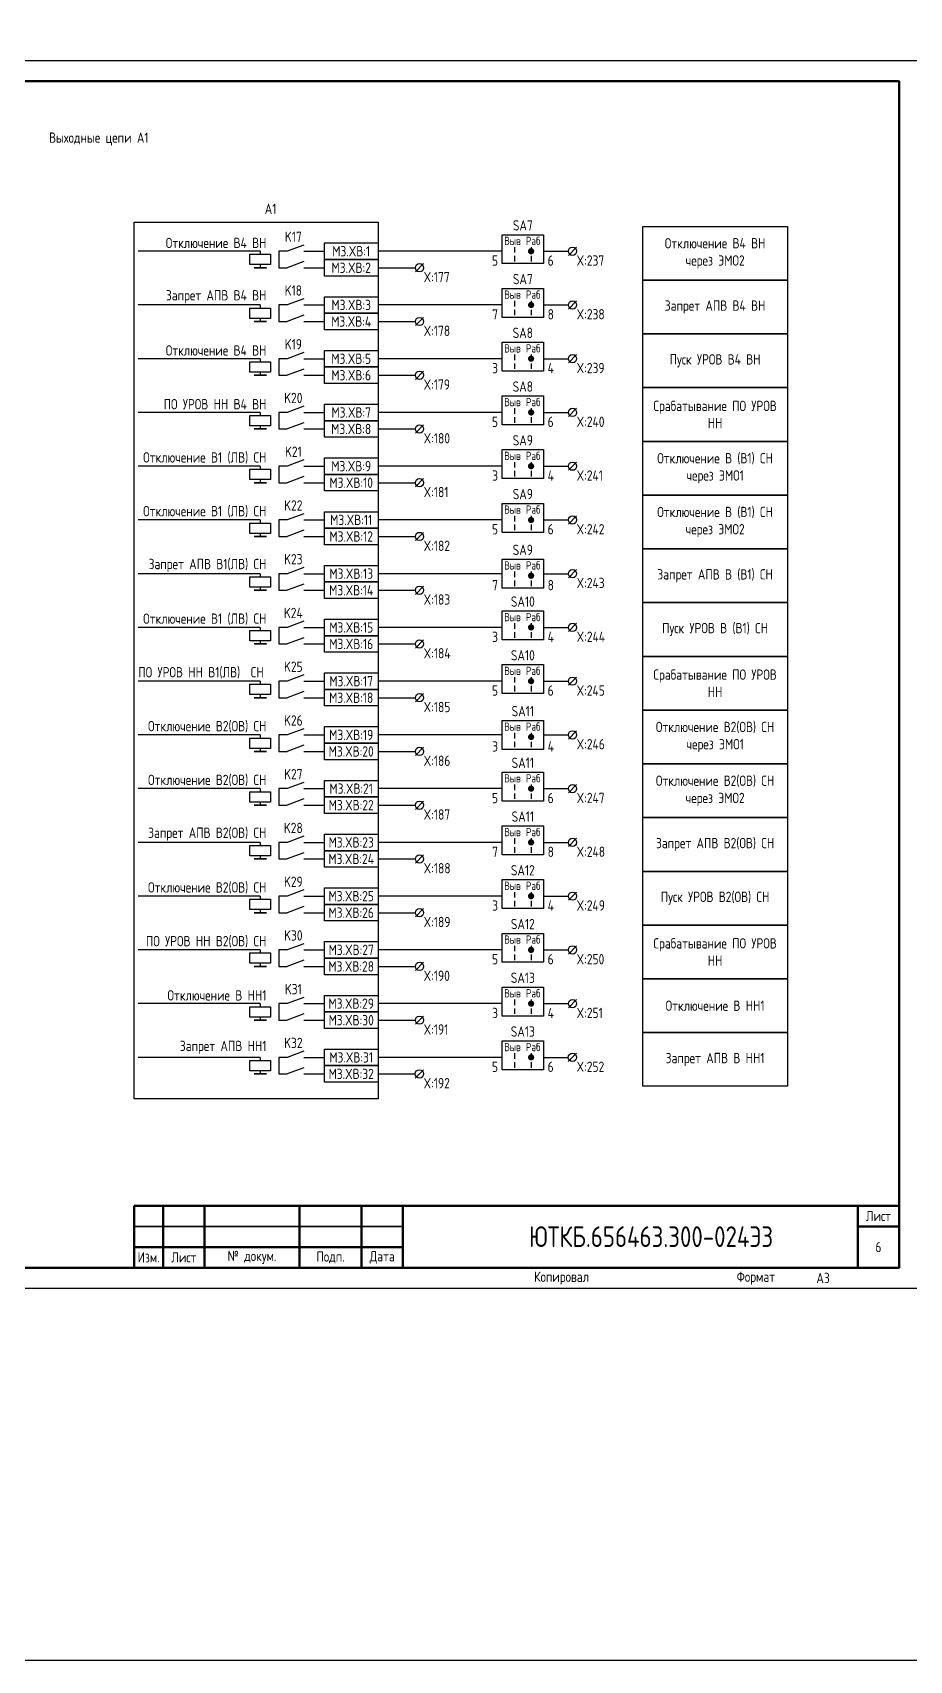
# Model space of a CAD drawing. Header units: millimetres. Extents: x -1244 to 6083, y -90 to 1191.
# Drawn here: x 2305.4 to 2517.5, y -90 to 303.8 of the extents above; entities that cross this region are included whole.
import ezdxf

# ---------------------------------------------------------------- set-up
doc = ezdxf.new("R2010")
doc.units = ezdxf.units.MM
doc.styles.add('Gost_type_A', font='GOST_0.TTF')

# ---------------------------------------------------------------- blocks, each defined once
blk = doc.blocks.new('Формат_А3')
blk.add_lwpolyline([(-420, 297), (0, 297), (0, 0), (-420, 0)], close=True)
at = {"lineweight": 50}
blk.add_lwpolyline([(-400, 292), (-5, 292), (-5, 5), (-400, 5)], close=True, dxfattribs=at)
blk = doc.blocks.new('Штамп малый нижний')
at = {"lineweight": 50}
for points in [[(-185, 15), (-178, 15), (-178, 5), (-185, 5)], [(-178, 15), (-168, 15), (-168, 5), (-178, 5)], [(-168, 15), (-145, 15), (-145, 5), (-168, 5)], [(-145, 15), (-130, 15), (-130, 5), (-145, 5)], [(-130, 15), (-120, 15), (-120, 5), (-130, 5)], [(-120, 15), (-10, 15), (-10, 0), (-120, 0)], [(-10, 15), (0, 15), (0, 10), (-10, 10)], [(-10, 10), (0, 10), (0, 0), (-10, 0)], [(-185, 5), (-178, 5), (-178, 0), (-185, 0)], [(-178, 5), (-168, 5), (-168, 0), (-178, 0)], [(-168, 5), (-145, 5), (-145, 0), (-168, 0)], [(-145, 5), (-130, 5), (-130, 0), (-145, 0)], [(-130, 5), (-120, 5), (-120, 0), (-130, 0)]]:
    blk.add_lwpolyline(points, close=True, dxfattribs=at)
for points in [[(-185, 15), (-178, 15), (-178, 10), (-185, 10)], [(-178, 15), (-168, 15), (-168, 10), (-178, 10)], [(-168, 15), (-145, 15), (-145, 10), (-168, 10)], [(-145, 15), (-130, 15), (-130, 10), (-145, 10)], [(-130, 15), (-120, 15), (-120, 10), (-130, 10)], [(-185, 10), (-178, 10), (-178, 5), (-185, 5)], [(-178, 10), (-168, 10), (-168, 5), (-178, 5)], [(-168, 10), (-145, 10), (-145, 5), (-168, 5)], [(-145, 10), (-130, 10), (-130, 5), (-145, 5)], [(-130, 10), (-120, 10), (-120, 5), (-130, 5)]]:
    blk.add_lwpolyline(points, close=True)
at = {"char_height": 2.5, "style": 'Gost_type_A'}
for s, insert, width, attachment_point in [('Лист', (-5, 12.5), 10, 5), ('№ докум.', (-156.5, 2.5), 23, 5), ('Подп.', (-137.5, 2.5), 15, 5), ('Дата', (-125, 2.5), 10, 5), ('Изм.', (-181.5, 2.5), 7, 5), ('Лист', (-173, 2.5), 10, 5), ('Копировал', (-75, -2.53), 13.1202, 6), ('Формат', (-30, -2.53), 13.1202, 6)]:
    blk.add_mtext(s, dxfattribs=dict(at, insert=insert, width=width, attachment_point=attachment_point))
blk = doc.blocks.new('POINT')
at = {"const_width": 0.75}
blk.add_lwpolyline([(-0.375, 0, 1), (0.375, 0, 1)], format="xyb", close=True, dxfattribs=at)
blk = doc.blocks.new('Переключатель_положение')
for p, q in [((2, 1), (2, -0.34)), ((2, -1.14), (2, -2.49))]:
    blk.add_line(p, q)

msp = doc.modelspace()

# ---------------------------------------------------------------- linework, layer by layer
at = {"ltscale": 4.32}
for p, q in [((2371, 252.37), (2367, 250.87)), ((2371, 248.37), (2367, 246.87)), ((2371, 239.37), (2367, 237.87)), ((2371, 235.37), (2367, 233.87)), ((2371, 226.37), (2367, 224.87)), ((2371, 222.37), (2367, 220.87)), ((2371, 213.37), (2367, 211.87)), ((2371, 209.37), (2367, 207.87)), ((2371, 200.37), (2367, 198.87)), ((2371, 196.37), (2367, 194.87)), ((2371, 187.37), (2367, 185.87)), ((2371, 183.37), (2367, 181.87)), ((2371, 174.37), (2367, 172.87)), ((2371, 170.37), (2367, 168.87)), ((2371, 161.37), (2367, 159.87)), ((2371, 157.37), (2367, 155.87)), ((2371, 148.37), (2367, 146.87)), ((2371, 144.37), (2367, 142.87)), ((2371, 135.37), (2367, 133.87)), ((2371, 131.37), (2367, 129.87)), ((2371, 122.37), (2367, 120.87)), ((2371, 118.37), (2367, 116.87)), ((2371, 109.37), (2367, 107.87)), ((2371, 105.37), (2367, 103.87)), ((2371, 96.37), (2367, 94.87)), ((2371, 92.37), (2367, 90.87)), ((2371, 83.37), (2367, 81.87)), ((2371, 79.37), (2367, 77.87)), ((2371, 70.37), (2367, 68.87)), ((2371, 66.37), (2367, 64.87)), ((2371, 57.37), (2367, 55.87)), ((2371, 53.37), (2367, 51.87))]:
    msp.add_line(p, q, dxfattribs=at)
for p, q in [((2360.5, 250.87), (2331, 250.87)), ((2360.5, 250.87), (2360.5, 250.12)), ((2419, 250.87), (2389, 250.87)), ((2437.01, 251.87), (2435.01, 249.87)), ((2360.5, 247.62), (2360.5, 246.87)), ((2389, 246.87), (2398, 246.87)), ((2400.01, 247.87), (2398.01, 245.87)), ((2360.5, 237.87), (2331, 237.87)), ((2360.5, 237.87), (2360.5, 237.12)), ((2419, 237.87), (2389, 237.87)), ((2437.01, 238.87), (2435.01, 236.87)), ((2360.5, 234.62), (2360.5, 233.87)), ((2389, 233.87), (2398, 233.87)), ((2400.01, 234.87), (2398.01, 232.87)), ((2360.5, 224.87), (2331, 224.87)), ((2360.5, 224.87), (2360.5, 224.12)), ((2419, 224.87), (2389, 224.87)), ((2437.01, 225.87), (2435.01, 223.87)), ((2360.5, 221.62), (2360.5, 220.87)), ((2389, 220.87), (2398, 220.87)), ((2400.01, 221.87), (2398.01, 219.87)), ((2437.01, 212.87), (2435.01, 210.87)), ((2360.5, 211.87), (2331, 211.87)), ((2360.5, 211.87), (2360.5, 211.12)), ((2419, 211.87), (2389, 211.87)), ((2400.01, 208.87), (2398.01, 206.87)), ((2360.5, 208.62), (2360.5, 207.87)), ((2389, 207.87), (2398, 207.87)), ((2360.5, 198.87), (2331, 198.87)), ((2360.5, 198.87), (2360.5, 198.12)), ((2419, 198.87), (2389, 198.87)), ((2437.01, 199.87), (2435.01, 197.87)), ((2360.5, 195.62), (2360.5, 194.87)), ((2389, 194.87), (2398, 194.87)), ((2400.01, 195.87), (2398.01, 193.87)), ((2360.5, 185.87), (2331, 185.87)), ((2360.5, 185.87), (2360.5, 185.12)), ((2419, 185.87), (2389, 185.87)), ((2437.01, 186.87), (2435.01, 184.87)), ((2360.5, 182.62), (2360.5, 181.87)), ((2389, 181.87), (2398, 181.87)), ((2400.01, 182.87), (2398.01, 180.87)), ((2437.01, 173.87), (2435.01, 171.87)), ((2360.5, 172.87), (2331, 172.87)), ((2360.5, 172.87), (2360.5, 172.12)), ((2360.5, 169.62), (2360.5, 168.87)), ((2419, 172.87), (2389, 172.87)), ((2400.01, 169.87), (2398.01, 167.87)), ((2389, 168.87), (2398, 168.87)), ((2360.5, 159.87), (2331, 159.87)), ((2360.5, 159.87), (2360.5, 159.12)), ((2419, 159.87), (2389, 159.87)), ((2437.01, 160.87), (2435.01, 158.87)), ((2360.5, 156.62), (2360.5, 155.87)), ((2389, 155.87), (2398, 155.87)), ((2400.01, 156.87), (2398.01, 154.87)), ((2360.5, 146.87), (2331, 146.87)), ((2360.5, 146.87), (2360.5, 146.12)), ((2419, 146.87), (2389, 146.87)), ((2437.01, 147.87), (2435.01, 145.87)), ((2360.5, 143.62), (2360.5, 142.87)), ((2389, 142.87), (2398, 142.87)), ((2400.01, 143.87), (2398.01, 141.87)), ((2437.01, 134.87), (2435.01, 132.87)), ((2360.5, 133.87), (2331, 133.87)), ((2360.5, 133.87), (2360.5, 133.12)), ((2360.5, 130.62), (2360.5, 129.87)), ((2419, 133.87), (2389, 133.87)), ((2400.01, 130.87), (2398.01, 128.87)), ((2389, 129.87), (2398, 129.87)), ((2360.5, 120.87), (2331, 120.87)), ((2360.5, 120.87), (2360.5, 120.12)), ((2419, 120.87), (2389, 120.87)), ((2437.01, 121.87), (2435.01, 119.87)), ((2360.5, 117.62), (2360.5, 116.87)), ((2389, 116.87), (2398, 116.87)), ((2400.01, 117.87), (2398.01, 115.87)), ((2360.5, 107.87), (2331, 107.87)), ((2360.5, 107.87), (2360.5, 107.12)), ((2419, 107.87), (2389, 107.87)), ((2437.01, 108.87), (2435.01, 106.87)), ((2360.5, 104.62), (2360.5, 103.87)), ((2389, 103.87), (2398, 103.87)), ((2400.01, 104.87), (2398.01, 102.87)), ((2360.5, 94.87), (2331, 94.87)), ((2360.5, 94.87), (2360.5, 94.12)), ((2419, 94.87), (2389, 94.87)), ((2437.01, 95.87), (2435.01, 93.87)), ((2360.5, 91.62), (2360.5, 90.87)), ((2389, 90.87), (2398, 90.87)), ((2400.01, 91.87), (2398.01, 89.87)), ((2437.01, 82.87), (2435.01, 80.87)), ((2360.5, 81.87), (2331, 81.87)), ((2360.5, 81.87), (2360.5, 81.12)), ((2419, 81.87), (2389, 81.87)), ((2400.01, 78.87), (2398.01, 76.87)), ((2360.5, 78.62), (2360.5, 77.87)), ((2389, 77.87), (2398, 77.87)), ((2360.5, 68.87), (2331, 68.87)), ((2360.5, 68.87), (2360.5, 68.12)), ((2419, 68.87), (2389, 68.87)), ((2437.01, 69.87), (2435.01, 67.87)), ((2360.5, 65.62), (2360.5, 64.87)), ((2389, 64.87), (2398, 64.87)), ((2400.01, 65.87), (2398.01, 63.87)), ((2360.5, 55.87), (2331, 55.87)), ((2360.5, 55.87), (2360.5, 55.12)), ((2419, 55.87), (2389, 55.87)), ((2437, 56.87), (2435, 54.87)), ((2360.5, 52.62), (2360.5, 51.87)), ((2389, 51.87), (2398, 51.87)), ((2400, 52.87), (2398, 50.87))]:
    msp.add_line(p, q)
at = {"ltscale": 1.08}
for p, q in [((2367, 250.87), (2365, 250.87)), ((2365, 250.87), (2365, 246.87)), ((2371, 250.87), (2376, 250.87)), ((2365, 246.87), (2367, 246.87)), ((2371, 246.87), (2376, 246.87)), ((2367, 237.87), (2365, 237.87)), ((2365, 237.87), (2365, 233.87)), ((2371, 237.87), (2376, 237.87)), ((2365, 233.87), (2367, 233.87)), ((2371, 233.87), (2376, 233.87)), ((2367, 224.87), (2365, 224.87)), ((2365, 224.87), (2365, 220.87)), ((2371, 224.87), (2376, 224.87)), ((2365, 220.87), (2367, 220.87)), ((2371, 220.87), (2376, 220.87)), ((2367, 211.87), (2365, 211.87)), ((2365, 211.87), (2365, 207.87)), ((2371, 211.87), (2376, 211.87)), ((2365, 207.87), (2367, 207.87)), ((2371, 207.87), (2376, 207.87)), ((2367, 198.87), (2365, 198.87)), ((2365, 198.87), (2365, 194.87)), ((2371, 198.87), (2376, 198.87)), ((2365, 194.87), (2367, 194.87)), ((2371, 194.87), (2376, 194.87)), ((2367, 185.87), (2365, 185.87)), ((2365, 185.87), (2365, 181.87)), ((2371, 185.87), (2376, 185.87)), ((2365, 181.87), (2367, 181.87)), ((2371, 181.87), (2376, 181.87)), ((2367, 172.87), (2365, 172.87)), ((2365, 172.87), (2365, 168.87)), ((2371, 172.87), (2376, 172.87)), ((2365, 168.87), (2367, 168.87)), ((2371, 168.87), (2376, 168.87)), ((2367, 159.87), (2365, 159.87)), ((2365, 159.87), (2365, 155.87)), ((2371, 159.87), (2376, 159.87)), ((2365, 155.87), (2367, 155.87)), ((2371, 155.87), (2376, 155.87)), ((2367, 146.87), (2365, 146.87)), ((2365, 146.87), (2365, 142.87)), ((2371, 146.87), (2376, 146.87)), ((2365, 142.87), (2367, 142.87)), ((2371, 142.87), (2376, 142.87)), ((2367, 133.87), (2365, 133.87)), ((2365, 133.87), (2365, 129.87)), ((2371, 133.87), (2376, 133.87)), ((2365, 129.87), (2367, 129.87)), ((2371, 129.87), (2376, 129.87)), ((2367, 120.87), (2365, 120.87)), ((2365, 120.87), (2365, 116.87)), ((2371, 120.87), (2376, 120.87)), ((2365, 116.87), (2367, 116.87)), ((2371, 116.87), (2376, 116.87)), ((2367, 107.87), (2365, 107.87)), ((2365, 107.87), (2365, 103.87)), ((2371, 107.87), (2376, 107.87)), ((2365, 103.87), (2367, 103.87)), ((2371, 103.87), (2376, 103.87)), ((2367, 94.87), (2365, 94.87)), ((2365, 94.87), (2365, 90.87)), ((2371, 94.87), (2376, 94.87)), ((2365, 90.87), (2367, 90.87)), ((2371, 90.87), (2376, 90.87)), ((2367, 81.87), (2365, 81.87)), ((2365, 81.87), (2365, 77.87)), ((2371, 81.87), (2376, 81.87)), ((2365, 77.87), (2367, 77.87)), ((2371, 77.87), (2376, 77.87)), ((2367, 68.87), (2365, 68.87)), ((2365, 68.87), (2365, 64.87)), ((2371, 68.87), (2376, 68.87)), ((2365, 64.87), (2367, 64.87)), ((2371, 64.87), (2376, 64.87)), ((2367, 55.87), (2365, 55.87)), ((2365, 55.87), (2365, 51.87)), ((2371, 55.87), (2376, 55.87)), ((2365, 51.87), (2367, 51.87)), ((2371, 51.87), (2376, 51.87))]:
    msp.add_line(p, q, dxfattribs=at)
at = {"ltscale": 4}
for p, q in [((2429, 250.87), (2435.01, 250.87)), ((2429, 237.87), (2435.01, 237.87)), ((2429, 224.87), (2435.01, 224.87)), ((2429, 211.87), (2435.01, 211.87)), ((2429, 198.87), (2435.01, 198.87)), ((2429, 185.87), (2435.01, 185.87)), ((2429, 172.87), (2435.01, 172.87)), ((2429, 159.87), (2435.01, 159.87)), ((2429, 146.87), (2435.01, 146.87)), ((2429, 133.87), (2435.01, 133.87)), ((2429, 120.87), (2435.01, 120.87)), ((2429, 107.87), (2435.01, 107.87)), ((2429, 94.87), (2435.01, 94.87)), ((2429, 81.87), (2435.01, 81.87)), ((2429, 68.87), (2435.01, 68.87)), ((2429, 55.87), (2435, 55.87))]:
    msp.add_line(p, q, dxfattribs=at)
for points in [[(-1117.42, 586), (6083.28, 586), (6083.28, -90), (-1117.42, -90)], [(2330, 257.87), (2389, 257.87), (2389, 45.87), (2330, 45.87)], [(2453, 256.87), (2488, 256.87), (2488, 243.87), (2453, 243.87)], [(2376, 252.87), (2389, 252.87), (2389, 248.87), (2376, 248.87)], [(2419, 254.87), (2429, 254.87), (2429, 247.87), (2419, 247.87)], [(2363, 250.12), (2363, 247.62), (2358, 247.62), (2358, 250.12)], [(2376, 248.87), (2389, 248.87), (2389, 244.87), (2376, 244.87)], [(2362, 246.87), (2359, 246.87)], [(2419, 241.87), (2429, 241.87), (2429, 234.87), (2419, 234.87)], [(2453, 243.87), (2488, 243.87), (2488, 230.87), (2453, 230.87)], [(2363, 237.12), (2363, 234.62), (2358, 234.62), (2358, 237.12)], [(2376, 239.87), (2389, 239.87), (2389, 235.87), (2376, 235.87)], [(2362, 233.87), (2359, 233.87)], [(2376, 235.87), (2389, 235.87), (2389, 231.87), (2376, 231.87)], [(2419, 228.87), (2429, 228.87), (2429, 221.87), (2419, 221.87)], [(2453, 230.87), (2488, 230.87), (2488, 217.87), (2453, 217.87)], [(2376, 226.87), (2389, 226.87), (2389, 222.87), (2376, 222.87)], [(2363, 224.12), (2363, 221.62), (2358, 221.62), (2358, 224.12)], [(2362, 220.87), (2359, 220.87)], [(2376, 222.87), (2389, 222.87), (2389, 218.87), (2376, 218.87)], [(2453, 217.87), (2488, 217.87), (2488, 204.87), (2453, 204.87)], [(2376, 213.87), (2389, 213.87), (2389, 209.87), (2376, 209.87)], [(2419, 215.87), (2429, 215.87), (2429, 208.87), (2419, 208.87)], [(2363, 211.12), (2363, 208.62), (2358, 208.62), (2358, 211.12)], [(2376, 209.87), (2389, 209.87), (2389, 205.87), (2376, 205.87)], [(2362, 207.87), (2359, 207.87)], [(2453, 204.87), (2488, 204.87), (2488, 191.87), (2453, 191.87)], [(2376, 200.87), (2389, 200.87), (2389, 196.87), (2376, 196.87)], [(2419, 202.87), (2429, 202.87), (2429, 195.87), (2419, 195.87)], [(2363, 198.12), (2363, 195.62), (2358, 195.62), (2358, 198.12)], [(2362, 194.87), (2359, 194.87)], [(2376, 196.87), (2389, 196.87), (2389, 192.87), (2376, 192.87)], [(2419, 189.87), (2429, 189.87), (2429, 182.87), (2419, 182.87)], [(2453, 191.87), (2488, 191.87), (2488, 178.87), (2453, 178.87)], [(2363, 185.12), (2363, 182.62), (2358, 182.62), (2358, 185.12)], [(2376, 187.87), (2389, 187.87), (2389, 183.87), (2376, 183.87)], [(2362, 181.87), (2359, 181.87)], [(2376, 183.87), (2389, 183.87), (2389, 179.87), (2376, 179.87)], [(2453, 178.87), (2488, 178.87), (2488, 165.87), (2453, 165.87)], [(2376, 174.87), (2389, 174.87), (2389, 170.87), (2376, 170.87)], [(2419, 176.37), (2429, 176.37), (2429, 169.37), (2419, 169.37)], [(2363, 172.12), (2363, 169.62), (2358, 169.62), (2358, 172.12)], [(2376, 170.87), (2389, 170.87), (2389, 166.87), (2376, 166.87)], [(2362, 168.87), (2359, 168.87)], [(2453, 165.87), (2488, 165.87), (2488, 152.87), (2453, 152.87)], [(2376, 161.87), (2389, 161.87), (2389, 157.87), (2376, 157.87)], [(2419, 163.87), (2429, 163.87), (2429, 156.87), (2419, 156.87)], [(2363, 159.12), (2363, 156.62), (2358, 156.62), (2358, 159.12)], [(2376, 157.87), (2389, 157.87), (2389, 153.87), (2376, 153.87)], [(2362, 155.87), (2359, 155.87)], [(2419, 150.87), (2429, 150.87), (2429, 143.87), (2419, 143.87)], [(2453, 152.87), (2488, 152.87), (2488, 139.87), (2453, 139.87)], [(2363, 146.12), (2363, 143.62), (2358, 143.62), (2358, 146.12)], [(2376, 148.87), (2389, 148.87), (2389, 144.87), (2376, 144.87)], [(2362, 142.87), (2359, 142.87)], [(2376, 144.87), (2389, 144.87), (2389, 140.87), (2376, 140.87)], [(2453, 139.87), (2488, 139.87), (2488, 126.87), (2453, 126.87)], [(2376, 135.87), (2389, 135.87), (2389, 131.87), (2376, 131.87)], [(2419, 137.37), (2429, 137.37), (2429, 130.37), (2419, 130.37)], [(2363, 133.12), (2363, 130.62), (2358, 130.62), (2358, 133.12)], [(2376, 131.87), (2389, 131.87), (2389, 127.87), (2376, 127.87)], [(2362, 129.87), (2359, 129.87)], [(2453, 126.87), (2488, 126.87), (2488, 113.87), (2453, 113.87)], [(2376, 122.87), (2389, 122.87), (2389, 118.87), (2376, 118.87)], [(2419, 124.87), (2429, 124.87), (2429, 117.87), (2419, 117.87)], [(2363, 120.12), (2363, 117.62), (2358, 117.62), (2358, 120.12)], [(2376, 118.87), (2389, 118.87), (2389, 114.87), (2376, 114.87)], [(2362, 116.87), (2359, 116.87)], [(2419, 111.87), (2429, 111.87), (2429, 104.87), (2419, 104.87)], [(2453, 113.87), (2488, 113.87), (2488, 100.87), (2453, 100.87)], [(2363, 107.12), (2363, 104.62), (2358, 104.62), (2358, 107.12)], [(2376, 109.87), (2389, 109.87), (2389, 105.87), (2376, 105.87)], [(2362, 103.87), (2359, 103.87)], [(2376, 105.87), (2389, 105.87), (2389, 101.87), (2376, 101.87)], [(2419, 98.87), (2429, 98.87), (2429, 91.87), (2419, 91.87)], [(2453, 100.87), (2488, 100.87), (2488, 87.87), (2453, 87.87)], [(2376, 96.87), (2389, 96.87), (2389, 92.87), (2376, 92.87)], [(2363, 94.12), (2363, 91.62), (2358, 91.62), (2358, 94.12)], [(2362, 90.87), (2359, 90.87)], [(2376, 92.87), (2389, 92.87), (2389, 88.87), (2376, 88.87)], [(2453, 87.87), (2488, 87.87), (2488, 74.87), (2453, 74.87)], [(2376, 83.87), (2389, 83.87), (2389, 79.87), (2376, 79.87)], [(2419, 85.87), (2429, 85.87), (2429, 78.87), (2419, 78.87)], [(2363, 81.12), (2363, 78.62), (2358, 78.62), (2358, 81.12)], [(2376, 79.87), (2389, 79.87), (2389, 75.87), (2376, 75.87)], [(2362, 77.87), (2359, 77.87)], [(2453, 74.87), (2488, 74.87), (2488, 61.87), (2453, 61.87)], [(2419, 72.87), (2429, 72.87), (2429, 65.87), (2419, 65.87)], [(2363, 68.12), (2363, 65.62), (2358, 65.62), (2358, 68.12)], [(2376, 70.87), (2389, 70.87), (2389, 66.87), (2376, 66.87)], [(2362, 64.87), (2359, 64.87)], [(2376, 66.87), (2389, 66.87), (2389, 62.87), (2376, 62.87)], [(2419, 59.87), (2429, 59.87), (2429, 52.87), (2419, 52.87)], [(2453, 61.87), (2488, 61.87), (2488, 48.87), (2453, 48.87)], [(2376, 57.87), (2389, 57.87), (2389, 53.87), (2376, 53.87)], [(2363, 55.12), (2363, 52.62), (2358, 52.62), (2358, 55.12)], [(2362, 51.87), (2359, 51.87)], [(2376, 53.87), (2389, 53.87), (2389, 49.87), (2376, 49.87)]]:
    msp.add_lwpolyline(points, close=True)
for centre in [(2436.01, 250.87), (2399.01, 246.87), (2436.01, 237.87), (2399.01, 233.87), (2436.01, 224.87), (2399.01, 220.87), (2436.01, 211.87), (2399.01, 207.87), (2436.01, 198.87), (2399.01, 194.87), (2436.01, 185.87), (2399.01, 181.87), (2436.01, 172.87), (2399.01, 168.87), (2436.01, 159.87), (2399.01, 155.87), (2436.01, 146.87), (2399.01, 142.87), (2436.01, 133.87), (2399.01, 129.87), (2436.01, 120.87), (2399.01, 116.87), (2436.01, 107.87), (2399.01, 103.87), (2436.01, 94.87), (2399.01, 90.87), (2436.01, 81.87), (2399.01, 77.87), (2436.01, 68.87), (2399.01, 64.87), (2436, 55.87), (2399, 51.87)]:
    msp.add_circle(centre, 1)

# ---------------------------------------------------------------- block references
at = {"color": 1}
for name, p in [('Формат_А3', (2520, 0)), ('Штамп малый нижний', (2515, 5))]:
    msp.add_blockref(name, p, dxfattribs=at)
for name, p in [('Переключатель_положение', (2420, 250.87)), ('POINT', (2426, 250.87)), ('Переключатель_положение', (2424, 250.87)), ('Переключатель_положение', (2420, 237.87)), ('POINT', (2426, 237.87)), ('Переключатель_положение', (2424, 237.87)), ('Переключатель_положение', (2420, 224.87)), ('POINT', (2426, 224.87)), ('Переключатель_положение', (2424, 224.87)), ('Переключатель_положение', (2420, 211.87)), ('Переключатель_положение', (2424, 211.87)), ('POINT', (2426, 211.87)), ('Переключатель_положение', (2420, 198.87)), ('POINT', (2426, 198.87)), ('Переключатель_положение', (2424, 198.87)), ('Переключатель_положение', (2420, 185.87)), ('POINT', (2426, 185.87)), ('Переключатель_положение', (2424, 185.87)), ('Переключатель_положение', (2420, 172.37)), ('Переключатель_положение', (2424, 172.37)), ('POINT', (2426, 172.37)), ('Переключатель_положение', (2420, 159.87)), ('POINT', (2426, 159.87)), ('Переключатель_положение', (2424, 159.87)), ('Переключатель_положение', (2420, 146.87)), ('POINT', (2426, 146.87)), ('Переключатель_положение', (2424, 146.87)), ('Переключатель_положение', (2420, 133.37)), ('POINT', (2426, 133.37)), ('Переключатель_положение', (2424, 133.37)), ('Переключатель_положение', (2420, 120.87)), ('POINT', (2426, 120.87)), ('Переключатель_положение', (2424, 120.87)), ('Переключатель_положение', (2420, 107.87)), ('POINT', (2426, 107.87)), ('Переключатель_положение', (2424, 107.87)), ('Переключатель_положение', (2420, 94.87)), ('POINT', (2426, 94.87)), ('Переключатель_положение', (2424, 94.87)), ('Переключатель_положение', (2420, 81.87)), ('Переключатель_положение', (2424, 81.87)), ('POINT', (2426, 81.87)), ('Переключатель_положение', (2420, 68.87)), ('POINT', (2426, 68.87)), ('Переключатель_положение', (2424, 68.87)), ('Переключатель_положение', (2420, 55.87)), ('POINT', (2426, 55.87)), ('Переключатель_положение', (2424, 55.87))]:
    msp.add_blockref(name, p)

# ---------------------------------------------------------------- texts
at = {"char_height": 2.5, "line_spacing_factor": 0.9, "style": 'Gost_type_A'}
for s, insert, width, attachment_point in [('Выходные цепи А1', (2321.45, 278), 197.5, 5), ('A1', (2363, 259.87), 66, 8), ('X:237', (2437.01, 249.87), 8, 1), ('X:177', (2400.01, 245.87), 8, 1), ('X:238', (2437.01, 236.87), 8, 1), ('X:178', (2400.01, 232.87), 8, 1), ('X:239', (2437.01, 223.87), 8, 1), ('X:179', (2400.01, 219.87), 8, 1), ('X:240', (2437.01, 210.87), 8, 1), ('X:180', (2400.01, 206.87), 8, 1), ('X:241', (2437.01, 197.87), 8, 1), ('X:181', (2400.01, 193.87), 8, 1), ('X:242', (2437.01, 184.87), 8, 1), ('X:182', (2400.01, 180.87), 8, 1), ('X:243', (2437.01, 171.87), 8, 1), ('X:183', (2400.01, 167.87), 8, 1), ('X:244', (2437.01, 158.87), 8, 1), ('X:184', (2400.01, 154.87), 8, 1), ('X:245', (2437.01, 145.87), 8, 1), ('X:185', (2400.01, 141.87), 8, 1), ('X:246', (2437.01, 132.87), 8, 1), ('X:186', (2400.01, 128.87), 8, 1), ('X:247', (2437.01, 119.87), 8, 1), ('X:187', (2400.01, 115.87), 8, 1), ('X:248', (2437.01, 106.87), 8, 1), ('X:188', (2400.01, 102.87), 8, 1), ('X:249', (2437.01, 93.87), 8, 1), ('X:189', (2400.01, 89.87), 8, 1), ('X:250', (2437.01, 80.87), 8, 1), ('X:190', (2400.01, 76.87), 8, 1), ('X:251', (2437.01, 67.87), 8, 1), ('X:191', (2400.01, 63.87), 8, 1), ('X:252', (2437, 54.87), 8, 1), ('X:192', (2400, 50.87), 8, 1)]:
    msp.add_mtext(s, dxfattribs=dict(at, insert=insert, width=width, attachment_point=attachment_point))
at = {"style": 'Gost_type_A'}
for s, insert, char_height, width, attachment_point in [('SA7', (2424, 255.87), 2.5, 10, 8), ('Отключение В4 ВН', (2362, 252.87), 2.5, 31.0015, 6), ('K17', (2368.5, 254.37), 2.5, 5, 5), ('M3.XВ:1', (2382.5, 250.87), 2.5, 13, 5), ('Выв', (2421.5, 253.37), 2, 5, 5), ('Раб', (2426.5, 253.37), 2, 5, 5), ('Отключение В4 ВН\\Pчерез ЭМО2', (2470.5, 250.37), 2.5, 34.9988, 5), ('M3.XВ:2', (2382.5, 246.87), 2.5, 13, 5), ('5', (2418, 249.85), 2.5, 5, 3), ('6', (2430, 249.85), 2.5, 5, 1), ('SA7', (2424, 242.87), 2.5, 10, 8), ('Запрет АПВ В4 ВН', (2362, 239.87), 2.5, 31.0015, 6), ('K18', (2368.5, 241.37), 2.5, 5, 5), ('Выв', (2421.5, 240.37), 2, 5, 5), ('Раб', (2426.5, 240.37), 2, 5, 5), ('M3.XВ:3', (2382.5, 237.87), 2.5, 13, 5), ('7', (2418, 236.85), 2.5, 5, 3), ('8', (2430, 236.85), 2.5, 5, 1), ('Запрет АПВ В4 ВН', (2470.5, 237.37), 2.5, 34.9988, 5), ('M3.XВ:4', (2382.5, 233.87), 2.5, 13, 5), ('SA8', (2424, 229.87), 2.5, 10, 8), ('K19', (2368.5, 228.37), 2.5, 5, 5), ('Раб', (2426.5, 227.37), 2, 5, 5), ('Отключение В4 ВН', (2362, 226.87), 2.5, 31.0015, 6), ('M3.XВ:5', (2382.5, 224.87), 2.5, 13, 5), ('Выв', (2421.5, 227.37), 2, 5, 5), ('{\\C0;Пуск УРОВ }В4 ВН', (2470.5, 224.37), 2.5, 34.9988, 5), ('M3.XВ:6', (2382.5, 220.87), 2.5, 13, 5), ('3', (2418, 223.85), 2.5, 5, 3), ('4', (2430, 223.85), 2.5, 5, 1), ('K20', (2368.5, 215.37), 2.5, 5, 5), ('SA8', (2424, 216.87), 2.5, 10, 8), ('ПО УРОВ НН В4 ВН', (2362, 213.87), 2.5, 31.0015, 6), ('M3.XВ:7', (2382.5, 211.87), 2.5, 13, 5), ('Выв', (2421.5, 214.37), 2, 5, 5), ('Раб', (2426.5, 214.37), 2, 5, 5), ('\\pxsm1;{\\C0;Срабатывание ПО УРОВ \\PНН }', (2470.5, 211.37), 2.5, 34.9988, 5), ('M3.XВ:8', (2382.5, 207.87), 2.5, 13, 5), ('5', (2418, 210.85), 2.5, 5, 3), ('6', (2430, 210.85), 2.5, 5, 1), ('SA9', (2424, 203.87), 2.5, 10, 8), ('Отключение В1 (ЛВ) СН', (2362, 200.87), 2.5, 31.0015, 6), ('K21', (2368.5, 202.37), 2.5, 5, 5), ('Выв', (2421.5, 201.37), 2, 5, 5), ('Раб', (2426.5, 201.37), 2, 5, 5), ('Отключение В (В1) СН через ЭМО1', (2470.5, 198.37), 2.5, 34.9988, 5), ('M3.XВ:9', (2382.5, 198.87), 2.5, 13, 5), ('3', (2418, 197.85), 2.5, 5, 3), ('4', (2430, 197.85), 2.5, 5, 1), ('M3.XВ:10', (2382.5, 194.87), 2.5, 13, 5), ('SA9', (2424, 190.87), 2.5, 10, 8), ('Отключение В1 (ЛВ) СН', (2362, 187.87), 2.5, 31.0015, 6), ('K22', (2368.5, 189.37), 2.5, 5, 5), ('Выв', (2421.5, 188.37), 2, 5, 5), ('Раб', (2426.5, 188.37), 2, 5, 5), ('Отключение В (В1) СН через ЭМО2', (2470.5, 185.37), 2.5, 34.9988, 5), ('M3.XВ:11', (2382.5, 185.87), 2.5, 13, 5), ('M3.XВ:12', (2382.5, 181.87), 2.5, 13, 5), ('5', (2418, 184.85), 2.5, 5, 3), ('6', (2430, 184.85), 2.5, 5, 1), ('K23', (2368.5, 176.37), 2.5, 5, 5), ('SA9', (2424, 177.37), 2.5, 10, 8), ('Запрет АПВ В1(ЛВ) СН', (2362, 174.87), 2.5, 31.0015, 6), ('M3.XВ:13', (2382.5, 172.87), 2.5, 13, 5), ('Выв', (2421.5, 174.87), 2, 5, 5), ('Раб', (2426.5, 174.87), 2, 5, 5), ('Запрет АПВ В (В1) СН', (2470.5, 172.37), 2.5, 34.9988, 5), ('M3.XВ:14', (2382.5, 168.87), 2.5, 13, 5), ('7', (2418, 171.35), 2.5, 5, 3), ('8', (2430, 171.35), 2.5, 5, 1), ('SA10', (2424, 164.87), 2.5, 10, 8), ('Отключение В1 (ЛВ) СН', (2362, 161.87), 2.5, 31.0015, 6), ('K24', (2368.5, 163.37), 2.5, 5, 5), ('Выв', (2421.5, 162.37), 2, 5, 5), ('Раб', (2426.5, 162.37), 2, 5, 5), ('M3.XВ:15', (2382.5, 159.87), 2.5, 13, 5), ('3', (2418, 158.85), 2.5, 5, 3), ('4', (2430, 158.85), 2.5, 5, 1), ('{\\C0;Пуск УРОВ }В (В1) СН', (2470.5, 159.37), 2.5, 34.9988, 5), ('M3.XВ:16', (2382.5, 155.87), 2.5, 13, 5), ('SA10', (2424, 151.87), 2.5, 10, 8), ('ПО УРОВ НН В1(ЛВ)  СН', (2361.34, 148.91), 2.5, 31.0015, 6), ('K25', (2368.5, 150.37), 2.5, 5, 5), ('Выв', (2421.5, 149.37), 2, 5, 5), ('Раб', (2426.5, 149.37), 2, 5, 5), ('\\pxsm1;{\\C0;Срабатывание ПО УРОВ \\PНН }', (2470.5, 146.37), 2.5, 34.9988, 5), ('M3.XВ:17', (2382.5, 146.87), 2.5, 13, 5), ('5', (2418, 145.85), 2.5, 5, 3), ('6', (2430, 145.85), 2.5, 5, 1), ('M3.XВ:18', (2382.5, 142.87), 2.5, 13, 5), ('K26', (2368.5, 137.37), 2.5, 5, 5), ('SA11', (2424, 138.37), 2.5, 10, 8), ('Отключение В2(ОВ) СН', (2362, 135.87), 2.5, 31.0015, 6), ('M3.XВ:19', (2382.5, 133.87), 2.5, 13, 5), ('Выв', (2421.5, 135.87), 2, 5, 5), ('Раб', (2426.5, 135.87), 2, 5, 5), ('Отключение В2(ОВ) СН через ЭМО1', (2470.5, 133.37), 2.5, 34.9988, 5), ('M3.XВ:20', (2382.5, 129.87), 2.5, 13, 5), ('3', (2418, 132.35), 2.5, 5, 3), ('4', (2430, 132.35), 2.5, 5, 1), ('SA11', (2424, 125.87), 2.5, 10, 8), ('Отключение В2(ОВ) СН', (2362, 122.87), 2.5, 31.0015, 6), ('K27', (2368.5, 124.37), 2.5, 5, 5), ('M3.XВ:21', (2382.5, 120.87), 2.5, 13, 5), ('Выв', (2421.5, 123.37), 2, 5, 5), ('Раб', (2426.5, 123.37), 2, 5, 5), ('Отключение В2(ОВ) СН через ЭМО2', (2470.5, 120.37), 2.5, 34.9988, 5), ('M3.XВ:22', (2382.5, 116.87), 2.5, 13, 5), ('5', (2418, 119.85), 2.5, 5, 3), ('6', (2430, 119.85), 2.5, 5, 1), ('SA11', (2424, 112.87), 2.5, 10, 8), ('Запрет АПВ В2(ОВ) СН', (2362, 109.87), 2.5, 35.9386, 6), ('K28', (2368.5, 111.37), 2.5, 5, 5), ('Выв', (2421.5, 110.37), 2, 5, 5), ('Раб', (2426.5, 110.37), 2, 5, 5), ('M3.XВ:23', (2382.5, 107.87), 2.5, 13, 5), ('7', (2418, 106.85), 2.5, 5, 3), ('8', (2430, 106.85), 2.5, 5, 1), ('Запрет АПВ В2(ОВ) СН ', (2470.5, 107.37), 2.5, 34.9988, 5), ('M3.XВ:24', (2382.5, 103.87), 2.5, 13, 5), ('Отключение В2(ОВ) СН', (2362, 96.87), 2.5, 31.0015, 6), ('K29', (2368.5, 98.37), 2.5, 5, 5), ('SA12', (2424, 99.87), 2.5, 10, 8), ('M3.XВ:25', (2382.5, 94.87), 2.5, 13, 5), ('Выв', (2421.5, 97.37), 2, 5, 5), ('Раб', (2426.5, 97.37), 2, 5, 5), ('{\\C0;Пуск УРОВ }В2(ОВ) СН', (2470.5, 94.37), 2.5, 34.9988, 5), ('M3.XВ:26', (2382.5, 90.87), 2.5, 13, 5), ('3', (2418, 93.85), 2.5, 5, 3), ('4', (2430, 93.85), 2.5, 5, 1), ('K30', (2368.5, 85.37), 2.5, 5, 5), ('SA12', (2424, 86.87), 2.5, 10, 8), ('ПО УРОВ НН В2(ОВ) СН', (2362, 83.87), 2.5, 35.4069, 6), ('M3.XВ:27', (2382.5, 81.87), 2.5, 13, 5), ('Выв', (2421.5, 84.37), 2, 5, 5), ('Раб', (2426.5, 84.37), 2, 5, 5), ('\\pxsm1;{\\C0;Срабатывание ПО УРОВ \\PНН }', (2470.5, 81.37), 2.5, 34.9988, 5), ('M3.XВ:28', (2382.5, 77.87), 2.5, 13, 5), ('5', (2418, 80.85), 2.5, 5, 3), ('6', (2430, 80.85), 2.5, 5, 1), ('SA13', (2424, 73.87), 2.5, 10, 8), ('Отключение В НН1', (2362, 70.87), 2.5, 31.0015, 6), ('K31', (2368.5, 72.37), 2.5, 5, 5), ('Выв', (2421.5, 71.37), 2, 5, 5), ('Раб', (2426.5, 71.37), 2, 5, 5), ('M3.XВ:29', (2382.5, 68.87), 2.5, 13, 5), ('3', (2418, 67.85), 2.5, 5, 3), ('4', (2430, 67.85), 2.5, 5, 1), ('Отключение В НН1', (2470.5, 68.37), 2.5, 34.9988, 5), ('M3.XВ:30', (2382.5, 64.87), 2.5, 13, 5), ('SA13', (2424, 60.87), 2.5, 10, 8), ('Запрет АПВ НН1', (2362, 58.3), 2.5, 31.0015, 6), ('K32', (2368.5, 59.37), 2.5, 5, 5), ('Выв', (2421.5, 58.37), 2, 5, 5), ('Раб', (2426.5, 58.37), 2, 5, 5), ('M3.XВ:31', (2382.5, 55.87), 2.5, 13, 5), ('Запрет АПВ В НН1', (2470.5, 55.37), 2.5, 34.9988, 5), ('M3.XВ:32', (2382.5, 51.87), 2.5, 13, 5), ('5', (2418, 54.85), 2.5, 5, 3), ('6', (2430, 54.85), 2.5, 5, 1), ('ЮТКБ.656463.300-024Э3', (2455, 12.5), 5, 120, 5), ('6', (2510, 10), 2.5, 10, 5), ('A3', (2495, 2.5), 2.5, 20, 4)]:
    msp.add_mtext(s, dxfattribs=dict(at, insert=insert, char_height=char_height, width=width, attachment_point=attachment_point))

doc.saveas('drawing.dxf')
